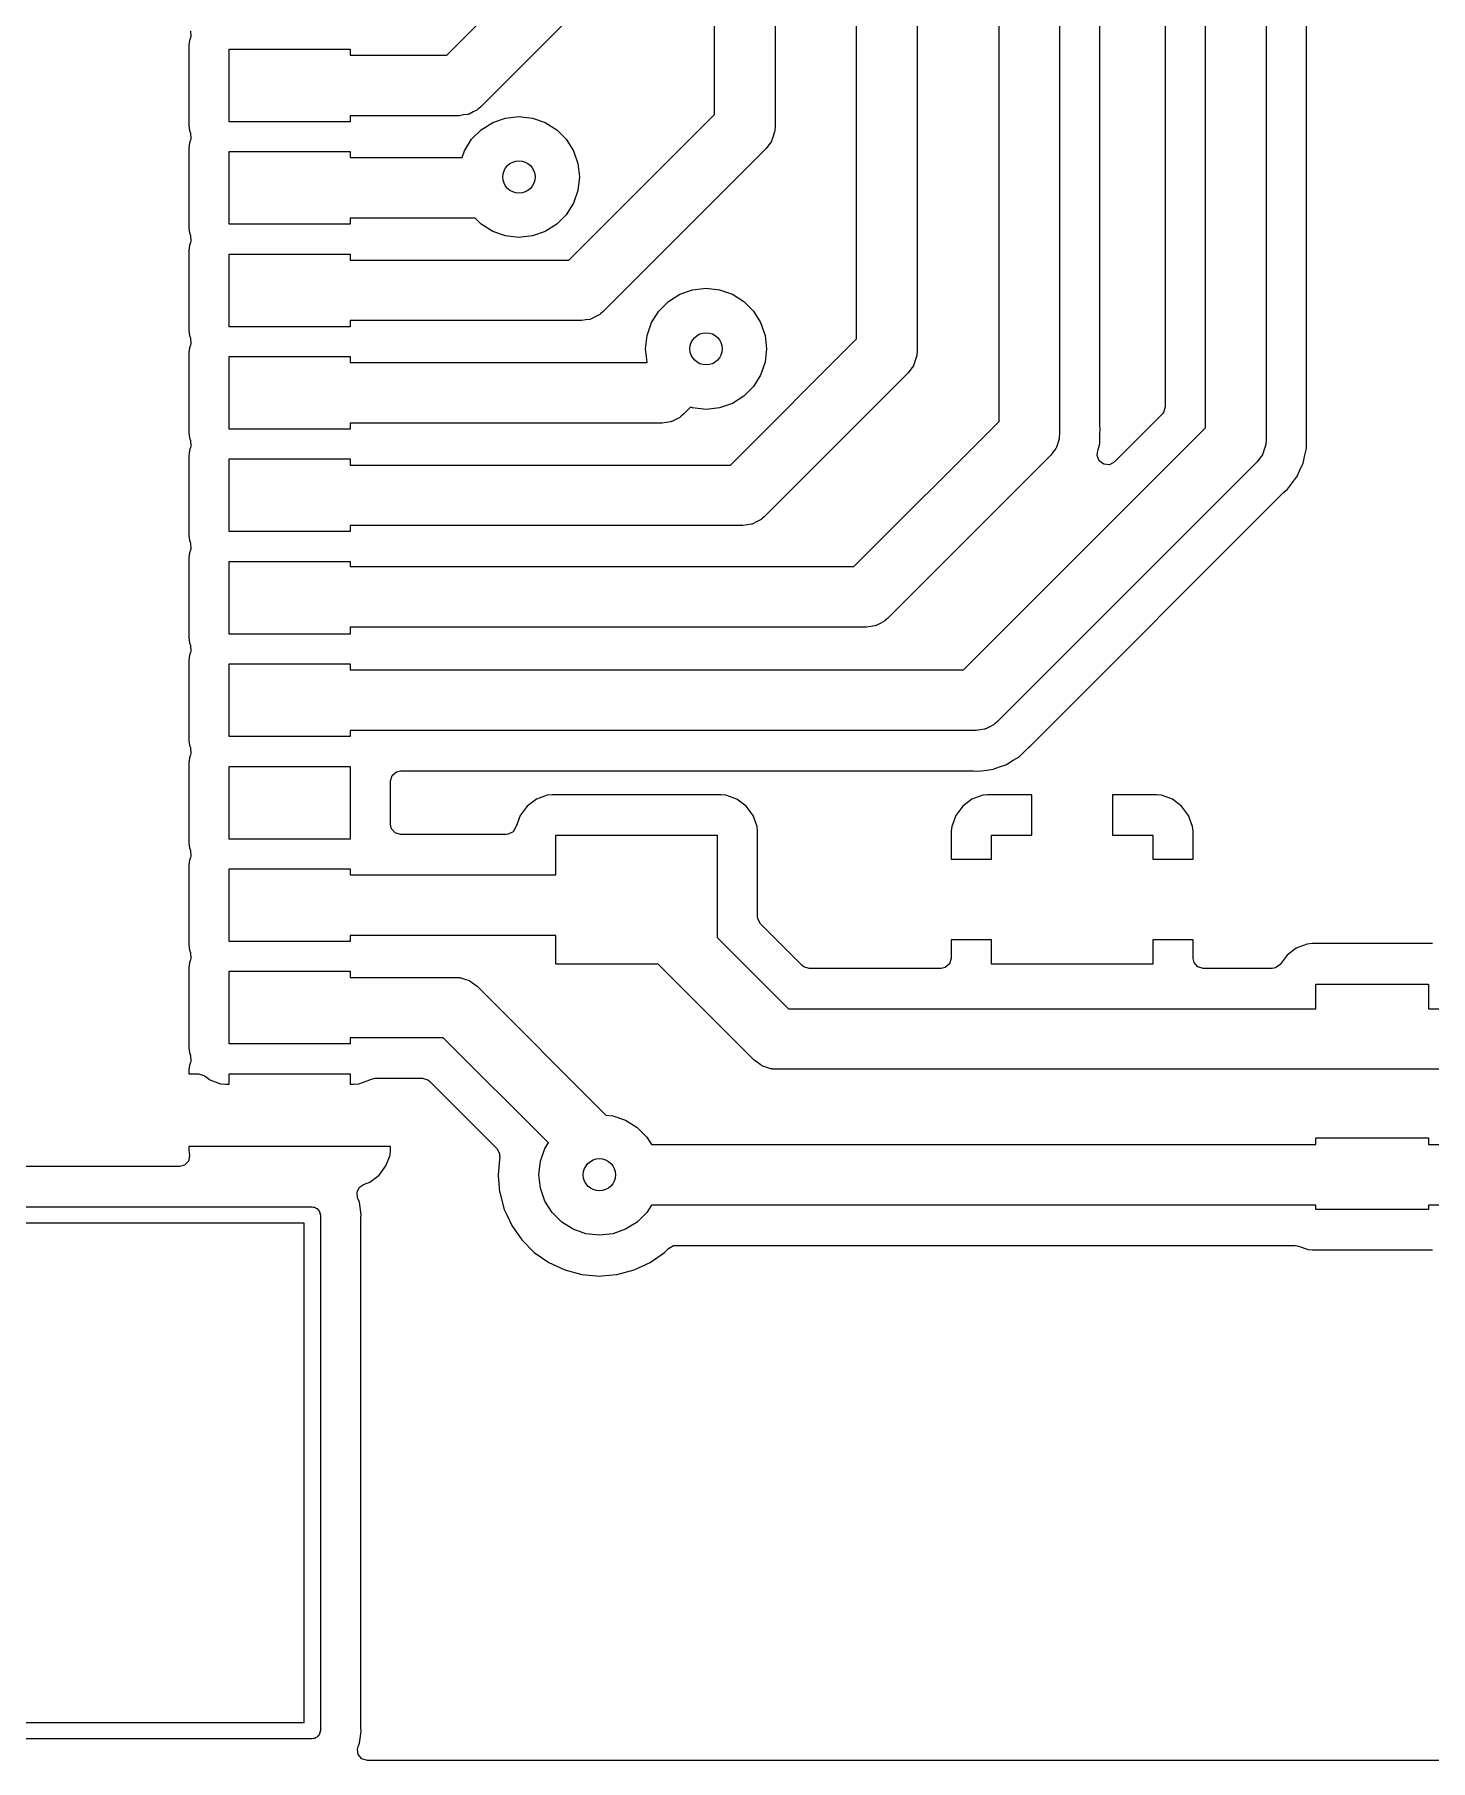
# Model space of a CAD drawing. Extents: x 4.71 to 7.86, y -5.32 to -1.9.
# Drawn here: x 6.508 to 7.19, y -5.316 to -4.473 of the extents above; entities that cross this region are included whole.
import ezdxf

# ---------------------------------------------------------------- set-up
doc = ezdxf.new("R2010")
doc.units = 0
doc.header["$MEASUREMENT"] = 0
doc.layers.add('BLACK', color=7, linetype='CONTINUOUS')

msp = doc.modelspace()

# ---------------------------------------------------------------- linework, layer by layer
at = {"layer": 'BLACK', "linetype": 'CONTINUOUS'}
for p, q in [((7.00874, -2.94349), (7.00874, -4.66829)), ((6.97922, -4.66217), (6.97922, -2.9496)), ((7.02845, -4.66455), (7.02845, -2.95258)), ((6.90965, -4.6219), (6.90965, -2.98042)), ((6.93917, -2.97431), (6.93917, -4.62802)), ((6.86988, -3.02903), (6.86988, -4.5185)), ((6.84035, -4.51239), (6.84035, -3.03515)), ((7.0603, -3.29959), (7.0603, -4.65514)), ((7.08, -4.66532), (7.08, -3.29585)), ((7.10953, -3.30196), (7.10953, -4.67144)), ((7.12923, -4.5175), (7.12923, -4.31725)), ((6.70967, -4.48347), (6.77657, -4.41657)), ((6.80178, -4.43312), (6.72623, -4.50867)), ((6.58452, -4.47153), (6.58472, -4.47427)), ((6.58391, -4.47734), (6.58377, -4.47863)), ((6.58377, -4.47863), (6.58377, -4.47863)), ((6.58377, -4.47863), (6.58377, -4.51783)), ((6.58402, -4.47628), (6.58391, -4.47734)), ((6.58452, -4.47494), (6.58402, -4.47628)), ((6.58402, -4.47628), (6.58402, -4.47628)), ((6.58472, -4.47427), (6.58452, -4.47494)), ((6.60347, -4.51595), (6.60347, -4.48052)), ((6.60347, -4.48052), (6.66253, -4.48052)), ((6.66253, -4.48052), (6.66253, -4.48347)), ((6.66253, -4.48347), (6.70967, -4.48347)), ((6.71579, -4.513), (6.66253, -4.513)), ((6.66253, -4.513), (6.66253, -4.51595)), ((6.71789, -4.51265), (6.71579, -4.513)), ((6.72, -4.51238), (6.71789, -4.51265)), ((6.72028, -4.51225), (6.72, -4.51238)), ((6.72058, -4.5122), (6.72028, -4.51225)), ((6.72246, -4.51118), (6.72058, -4.5122)), ((6.72437, -4.51025), (6.72246, -4.51118)), ((6.7247, -4.50997), (6.72437, -4.51025)), ((6.72486, -4.50988), (6.7247, -4.50997)), ((6.72506, -4.50966), (6.72486, -4.50988)), ((6.72623, -4.50867), (6.72506, -4.50966)), ((6.73207, -4.51631), (6.73831, -4.51413)), ((6.73831, -4.51413), (6.74488, -4.51339)), ((6.74488, -4.51339), (6.75145, -4.51413)), ((6.75145, -4.51413), (6.75769, -4.51631)), ((6.76927, -4.58347), (6.84035, -4.51239)), ((6.58377, -4.51783), (6.58377, -4.51783)), ((6.58377, -4.51783), (6.58402, -4.52018)), ((6.58402, -4.52018), (6.58452, -4.52153)), ((6.58452, -4.52153), (6.58472, -4.52427)), ((6.66253, -4.51595), (6.60347, -4.51595)), ((6.7218, -4.5245), (6.72647, -4.51983)), ((6.72647, -4.51983), (6.73207, -4.51631)), ((6.75769, -4.51631), (6.76329, -4.51983)), ((6.76329, -4.51983), (6.76797, -4.5245)), ((6.86968, -4.52093), (6.86899, -4.52295)), ((6.86972, -4.52051), (6.86968, -4.52093)), ((6.86977, -4.52033), (6.86972, -4.52051)), ((6.86988, -4.5185), (6.86976, -4.52002)), ((6.86976, -4.52002), (6.86977, -4.52033)), ((7.12923, -4.6677), (7.12923, -4.5175)), ((6.58402, -4.52628), (6.58377, -4.52863)), ((6.58377, -4.52863), (6.58377, -4.52863)), ((6.58377, -4.52863), (6.58377, -4.52863)), ((6.58377, -4.52863), (6.58377, -4.56783)), ((6.58452, -4.52494), (6.58402, -4.52628)), ((6.58472, -4.52427), (6.58452, -4.52494)), ((6.60347, -4.56595), (6.60347, -4.53052)), ((6.60347, -4.53052), (6.66253, -4.53052)), ((6.66253, -4.53052), (6.66253, -4.53347)), ((6.7171, -4.53347), (6.71828, -4.5301)), ((6.71828, -4.5301), (6.7218, -4.5245)), ((6.76797, -4.5245), (6.77149, -4.5301)), ((6.77149, -4.5301), (6.77367, -4.53634)), ((6.86556, -4.52894), (6.78583, -4.60867)), ((6.86679, -4.52721), (6.86556, -4.52894)), ((6.8681, -4.52553), (6.86679, -4.52721)), ((6.8682, -4.52524), (6.8681, -4.52553)), ((6.86838, -4.52499), (6.8682, -4.52524)), ((6.86899, -4.52295), (6.86838, -4.52499)), ((6.66253, -4.53347), (6.7171, -4.53347)), ((6.77367, -4.53634), (6.77441, -4.54291)), ((6.77441, -4.54291), (6.77367, -4.54948)), ((6.77149, -4.55572), (6.76797, -4.56132)), ((6.77367, -4.54948), (6.77149, -4.55572)), ((6.72347, -4.563), (6.66253, -4.563)), ((6.66253, -4.563), (6.66253, -4.56595)), ((6.72647, -4.566), (6.72347, -4.563)), ((6.76797, -4.56132), (6.76329, -4.566)), ((6.58377, -4.56783), (6.58377, -4.56783)), ((6.58377, -4.56783), (6.58402, -4.57018)), ((6.58402, -4.57018), (6.58452, -4.57153)), ((6.58452, -4.57153), (6.58472, -4.57427)), ((6.66253, -4.56595), (6.60347, -4.56595)), ((6.73207, -4.56952), (6.72647, -4.566)), ((6.73831, -4.5717), (6.73207, -4.56952)), ((6.74488, -4.57244), (6.73831, -4.5717)), ((6.75145, -4.5717), (6.74488, -4.57244)), ((6.75769, -4.56952), (6.75145, -4.5717)), ((6.76329, -4.566), (6.75769, -4.56952)), ((6.58402, -4.57628), (6.58377, -4.57863)), ((6.58377, -4.57863), (6.58377, -4.57863)), ((6.58377, -4.57863), (6.58377, -4.57863)), ((6.58377, -4.57863), (6.58377, -4.61783)), ((6.58452, -4.57494), (6.58402, -4.57628)), ((6.58472, -4.57427), (6.58452, -4.57494)), ((6.60347, -4.61595), (6.60347, -4.58052)), ((6.60347, -4.58052), (6.66253, -4.58052)), ((6.66253, -4.58052), (6.66253, -4.58347)), ((6.66253, -4.58347), (6.76927, -4.58347)), ((6.82341, -4.60017), (6.82965, -4.59798)), ((6.82965, -4.59798), (6.83622, -4.59724)), ((6.83622, -4.59724), (6.84279, -4.59798)), ((6.84279, -4.59798), (6.84903, -4.60017)), ((6.81313, -4.60836), (6.81781, -4.60369)), ((6.81781, -4.60369), (6.82341, -4.60017)), ((6.84903, -4.60017), (6.85463, -4.60369)), ((6.85463, -4.60369), (6.85931, -4.60836)), ((6.77539, -4.613), (6.66253, -4.613)), ((6.66253, -4.613), (6.66253, -4.61595)), ((6.77749, -4.61265), (6.77539, -4.613)), ((6.7796, -4.61238), (6.77749, -4.61265)), ((6.77988, -4.61225), (6.7796, -4.61238)), ((6.78018, -4.6122), (6.77988, -4.61225)), ((6.78206, -4.61118), (6.78018, -4.6122)), ((6.78397, -4.61025), (6.78206, -4.61118)), ((6.7843, -4.60997), (6.78397, -4.61025)), ((6.78446, -4.60988), (6.7843, -4.60997)), ((6.78466, -4.60966), (6.78446, -4.60988)), ((6.78583, -4.60867), (6.78466, -4.60966)), ((6.80743, -4.6202), (6.80962, -4.61396)), ((6.80962, -4.61396), (6.81313, -4.60836)), ((6.85931, -4.60836), (6.86282, -4.61396)), ((6.86282, -4.61396), (6.86501, -4.6202)), ((6.58377, -4.61783), (6.58377, -4.61783)), ((6.58377, -4.61783), (6.58402, -4.62018)), ((6.58402, -4.62018), (6.58452, -4.62153)), ((6.58452, -4.62153), (6.58472, -4.62427)), ((6.66253, -4.61595), (6.60347, -4.61595)), ((6.80669, -4.62677), (6.80743, -4.6202)), ((6.84808, -4.68347), (6.90965, -4.6219)), ((6.86501, -4.6202), (6.86575, -4.62677)), ((6.58402, -4.62628), (6.58377, -4.62863)), ((6.58377, -4.62863), (6.58377, -4.62863)), ((6.58377, -4.62863), (6.58377, -4.62863)), ((6.58377, -4.62863), (6.58377, -4.66783)), ((6.58452, -4.62494), (6.58402, -4.62628)), ((6.58402, -4.62628), (6.58402, -4.62628)), ((6.58472, -4.62427), (6.58452, -4.62494)), ((6.60347, -4.66595), (6.60347, -4.63052)), ((6.60347, -4.63052), (6.66253, -4.63052)), ((6.66253, -4.63052), (6.66253, -4.63347)), ((6.80743, -4.63334), (6.80669, -4.62677)), ((6.86575, -4.62677), (6.86501, -4.63334)), ((6.93897, -4.63045), (6.93828, -4.63246)), ((6.93901, -4.63002), (6.93897, -4.63045)), ((6.93906, -4.62984), (6.93901, -4.63002)), ((6.93917, -4.62802), (6.93905, -4.62954)), ((6.93905, -4.62954), (6.93906, -4.62984)), ((6.66253, -4.63347), (6.80748, -4.63347)), ((6.80748, -4.63347), (6.80743, -4.63334)), ((6.86282, -4.63958), (6.85931, -4.64518)), ((6.86501, -4.63334), (6.86282, -4.63958)), ((6.93485, -4.63846), (6.86463, -4.70867)), ((6.93609, -4.63672), (6.93485, -4.63846)), ((6.93739, -4.63504), (6.93609, -4.63672)), ((6.93749, -4.63475), (6.93739, -4.63504)), ((6.93767, -4.6345), (6.93749, -4.63475)), ((6.93828, -4.63246), (6.93767, -4.6345)), ((6.85931, -4.64518), (6.85463, -4.64986)), ((6.82866, -4.65521), (6.8252, -4.65867)), ((6.82965, -4.65556), (6.82866, -4.65521)), ((6.83622, -4.6563), (6.82965, -4.65556)), ((6.84279, -4.65556), (6.83622, -4.6563)), ((6.84903, -4.65338), (6.84279, -4.65556)), ((6.85463, -4.64986), (6.84903, -4.65338)), ((7.0603, -4.65514), (7.05952, -4.65778)), ((6.81476, -4.663), (6.66253, -4.663)), ((6.66253, -4.663), (6.66253, -4.66595)), ((6.81686, -4.66265), (6.81476, -4.663)), ((6.81897, -4.66238), (6.81686, -4.66265)), ((6.81925, -4.66225), (6.81897, -4.66238)), ((6.81955, -4.6622), (6.81925, -4.66225)), ((6.82143, -4.66118), (6.81955, -4.6622)), ((6.82334, -4.66025), (6.82143, -4.66118)), ((6.82367, -4.65997), (6.82334, -4.66025)), ((6.82383, -4.65988), (6.82367, -4.65997)), ((6.82403, -4.65966), (6.82383, -4.65988)), ((6.8252, -4.65867), (6.82403, -4.65966)), ((6.90834, -4.73305), (6.97922, -4.66217)), ((6.96186, -4.78347), (7.08, -4.66532)), ((7.02853, -4.66547), (7.02845, -4.66455)), ((7.02845, -4.66875), (7.02854, -4.66547)), ((7.02854, -4.66547), (7.02853, -4.66547)), ((7.05887, -4.65859), (7.03547, -4.68199)), ((7.05952, -4.65778), (7.05887, -4.65859)), ((6.58377, -4.66783), (6.58377, -4.66783)), ((6.58377, -4.66783), (6.58402, -4.67018)), ((6.58402, -4.67018), (6.58452, -4.67153)), ((6.58452, -4.67153), (6.58472, -4.67427)), ((6.66253, -4.66595), (6.60347, -4.66595)), ((7.00785, -4.67273), (7.00724, -4.67477)), ((7.00854, -4.67072), (7.00785, -4.67273)), ((7.00858, -4.67029), (7.00854, -4.67072)), ((7.00863, -4.67011), (7.00858, -4.67029)), ((7.00874, -4.66829), (7.00862, -4.66981)), ((7.00862, -4.66981), (7.00863, -4.67011)), ((7.0279, -4.6747), (7.02833, -4.67297)), ((7.02833, -4.67296), (7.02845, -4.67204)), ((7.02833, -4.67297), (7.02833, -4.67296)), ((7.02845, -4.67204), (7.02845, -4.66875)), ((7.02845, -4.67204), (7.02845, -4.67204)), ((7.10933, -4.67387), (7.10864, -4.67588)), ((7.10936, -4.67344), (7.10933, -4.67387)), ((7.10942, -4.67326), (7.10936, -4.67344)), ((7.10953, -4.67144), (7.1094, -4.67296)), ((7.1094, -4.67296), (7.10942, -4.67326)), ((7.12932, -4.66862), (7.12923, -4.6677)), ((7.12923, -4.6719), (7.12932, -4.66862)), ((7.12923, -4.67519), (7.12923, -4.6719)), ((7.12932, -4.66862), (7.12932, -4.66862)), ((6.58384, -4.67794), (6.58377, -4.67863)), ((6.58377, -4.67863), (6.58377, -4.67863)), ((6.58377, -4.67863), (6.58377, -4.71783)), ((6.58402, -4.67628), (6.58384, -4.67794)), ((6.58452, -4.67494), (6.58402, -4.67628)), ((6.58472, -4.67427), (6.58452, -4.67494)), ((6.60347, -4.71595), (6.60347, -4.68052)), ((6.60347, -4.68052), (6.66253, -4.68052)), ((6.66253, -4.68052), (6.66253, -4.68347)), ((7.00442, -4.67873), (6.92489, -4.75826)), ((7.10521, -4.68188), (6.97841, -4.80867)), ((7.00566, -4.677), (7.00442, -4.67873)), ((7.00696, -4.67532), (7.00566, -4.677)), ((7.00706, -4.67502), (7.00696, -4.67532)), ((7.00724, -4.67477), (7.00706, -4.67502)), ((7.02715, -4.67889), (7.02725, -4.67749)), ((7.02811, -4.68147), (7.02715, -4.67889)), ((7.02725, -4.67749), (7.02745, -4.67658)), ((7.02745, -4.67658), (7.02754, -4.67615)), ((7.02754, -4.67615), (7.0279, -4.6747)), ((7.03031, -4.68311), (7.02811, -4.68147)), ((7.03547, -4.68199), (7.03305, -4.68331)), ((7.10644, -4.68015), (7.10521, -4.68188)), ((7.10775, -4.67847), (7.10644, -4.68015)), ((7.10785, -4.67817), (7.10775, -4.67847)), ((7.10803, -4.67792), (7.10785, -4.67817)), ((7.10864, -4.67588), (7.10803, -4.67792)), ((7.12731, -4.68339), (7.12762, -4.68252)), ((7.12762, -4.68251), (7.12812, -4.68025)), ((7.12762, -4.68252), (7.12762, -4.68251)), ((7.12812, -4.68025), (7.12833, -4.6793)), ((7.12833, -4.6793), (7.1285, -4.67863)), ((7.1285, -4.67863), (7.12912, -4.67612)), ((7.12912, -4.67611), (7.12923, -4.67519)), ((7.12912, -4.67612), (7.12912, -4.67611)), ((7.12923, -4.67519), (7.12923, -4.67519)), ((6.66253, -4.68347), (6.84808, -4.68347)), ((7.03305, -4.68331), (7.03031, -4.68311)), ((7.12192, -4.69267), (7.12398, -4.69011)), ((7.12398, -4.69011), (7.12447, -4.68932)), ((7.12398, -4.69011), (7.12398, -4.69011)), ((7.12447, -4.68932), (7.12448, -4.68931)), ((7.12448, -4.68931), (7.12469, -4.68885)), ((7.12469, -4.68885), (7.12585, -4.68633)), ((7.12585, -4.68633), (7.12624, -4.68556)), ((7.12624, -4.68556), (7.12731, -4.68339)), ((7.12731, -4.68339), (7.12731, -4.68339)), ((6.99499, -4.81996), (7.11808, -4.69687)), ((7.11808, -4.69687), (7.11822, -4.69674)), ((7.11822, -4.69674), (7.11994, -4.69528)), ((7.11994, -4.69528), (7.12192, -4.69267)), ((6.66253, -4.71595), (6.60347, -4.71595)), ((6.85419, -4.713), (6.66253, -4.713)), ((6.66253, -4.713), (6.66253, -4.71595)), ((6.85629, -4.71265), (6.85419, -4.713)), ((6.85841, -4.71238), (6.85629, -4.71265)), ((6.85868, -4.71225), (6.85841, -4.71238)), ((6.85899, -4.7122), (6.85868, -4.71225)), ((6.86086, -4.71118), (6.85899, -4.7122)), ((6.86277, -4.71025), (6.86086, -4.71118)), ((6.8631, -4.70997), (6.86277, -4.71025)), ((6.86326, -4.70988), (6.8631, -4.70997)), ((6.86347, -4.70966), (6.86326, -4.70988)), ((6.86463, -4.70867), (6.86347, -4.70966)), ((6.58377, -4.71783), (6.58377, -4.71783)), ((6.58377, -4.71783), (6.58402, -4.72018)), ((6.58402, -4.72018), (6.58452, -4.72153)), ((6.58452, -4.72153), (6.58472, -4.72427)), ((6.58472, -4.72427), (6.58452, -4.72494)), ((6.58402, -4.72628), (6.58377, -4.72863)), ((6.58377, -4.72863), (6.58377, -4.72863)), ((6.58377, -4.72863), (6.58377, -4.72863)), ((6.58377, -4.72863), (6.58377, -4.76783)), ((6.58452, -4.72494), (6.58402, -4.72628)), ((6.60347, -4.76595), (6.60347, -4.73052)), ((6.60347, -4.73052), (6.66253, -4.73052)), ((6.66253, -4.73052), (6.66253, -4.73305)), ((6.66253, -4.73305), (6.90834, -4.73305)), ((6.92489, -4.75826), (6.92373, -4.75924)), ((6.66253, -4.76595), (6.60347, -4.76595)), ((6.91445, -4.76258), (6.66253, -4.76258)), ((6.66253, -4.76258), (6.66253, -4.76595)), ((6.91655, -4.76223), (6.91445, -4.76258)), ((6.91866, -4.76197), (6.91655, -4.76223)), ((6.91894, -4.76183), (6.91866, -4.76197)), ((6.91925, -4.76178), (6.91894, -4.76183)), ((6.92112, -4.76077), (6.91925, -4.76178)), ((6.92303, -4.75983), (6.92112, -4.76077)), ((6.92336, -4.75955), (6.92303, -4.75983)), ((6.92352, -4.75947), (6.92336, -4.75955)), ((6.92373, -4.75924), (6.92352, -4.75947)), ((6.58377, -4.76783), (6.58377, -4.76783)), ((6.58377, -4.76783), (6.58402, -4.77018)), ((6.58402, -4.77018), (6.58452, -4.77153)), ((6.58452, -4.77494), (6.58402, -4.77628)), ((6.58452, -4.77153), (6.58472, -4.77427)), ((6.58472, -4.77427), (6.58452, -4.77494)), ((6.58402, -4.77628), (6.58377, -4.77863)), ((6.58377, -4.77863), (6.58377, -4.77863)), ((6.58377, -4.77863), (6.58377, -4.77863)), ((6.58377, -4.77863), (6.58377, -4.81783)), ((6.58402, -4.77628), (6.58402, -4.77628)), ((6.60347, -4.81595), (6.60347, -4.78052)), ((6.60347, -4.78052), (6.66253, -4.78052)), ((6.66253, -4.78052), (6.66253, -4.78347)), ((6.66253, -4.78347), (6.96186, -4.78347)), ((6.97841, -4.80867), (6.97725, -4.80966)), ((6.66253, -4.81595), (6.60347, -4.81595)), ((6.96797, -4.813), (6.66253, -4.813)), ((6.66253, -4.813), (6.66253, -4.81595)), ((6.97007, -4.81265), (6.96797, -4.813)), ((6.97218, -4.81238), (6.97007, -4.81265)), ((6.97246, -4.81225), (6.97218, -4.81238)), ((6.97277, -4.8122), (6.97246, -4.81225)), ((6.97464, -4.81118), (6.97277, -4.8122)), ((6.97655, -4.81025), (6.97464, -4.81118)), ((6.97688, -4.80997), (6.97655, -4.81025)), ((6.97704, -4.80988), (6.97688, -4.80997)), ((6.97725, -4.80966), (6.97704, -4.80988)), ((6.58377, -4.81783), (6.58377, -4.81783)), ((6.58377, -4.81783), (6.58402, -4.82018)), ((6.58402, -4.82018), (6.58452, -4.82153)), ((6.58452, -4.82494), (6.58402, -4.82628)), ((6.58452, -4.82153), (6.58472, -4.82427)), ((6.58472, -4.82427), (6.58452, -4.82494)), ((6.98614, -4.82753), (6.98895, -4.82583)), ((6.98895, -4.82583), (6.98896, -4.82583)), ((6.98896, -4.82583), (6.98969, -4.82526)), ((6.98969, -4.82526), (6.99085, -4.8241)), ((6.98969, -4.82526), (6.98969, -4.82526)), ((6.98969, -4.82526), (6.98969, -4.82526)), ((6.99085, -4.8241), (6.99202, -4.82294)), ((6.99202, -4.82294), (6.9935, -4.82153)), ((6.9935, -4.82153), (6.9944, -4.82068)), ((6.9944, -4.82067), (6.99499, -4.81996)), ((6.9944, -4.82068), (6.9944, -4.82067)), ((6.58386, -4.82779), (6.58377, -4.82863)), ((6.58377, -4.82863), (6.58377, -4.82863)), ((6.58377, -4.82863), (6.58377, -4.86783)), ((6.58402, -4.82628), (6.58386, -4.82779)), ((6.60347, -4.86595), (6.60347, -4.83052)), ((6.60347, -4.83052), (6.66253, -4.83052)), ((6.66253, -4.83052), (6.66253, -4.86595)), ((6.68301, -4.83494), (6.68509, -4.83314)), ((6.68509, -4.83314), (6.68712, -4.8327)), ((6.68712, -4.8327), (6.96647, -4.8327)), ((6.96647, -4.8327), (6.96667, -4.83271)), ((6.96667, -4.83271), (6.96891, -4.83289)), ((6.96891, -4.83289), (6.97216, -4.83245)), ((6.96891, -4.83289), (6.96891, -4.83289)), ((6.96891, -4.83289), (6.96891, -4.83289)), ((6.97216, -4.83245), (6.97543, -4.83209)), ((6.97543, -4.83209), (6.97633, -4.83188)), ((6.97543, -4.83209), (6.97543, -4.83209)), ((6.97633, -4.83188), (6.97634, -4.83188)), ((6.97634, -4.83188), (6.97942, -4.83075)), ((6.97942, -4.83075), (6.98253, -4.8297)), ((6.98253, -4.8297), (6.98254, -4.8297)), ((6.98254, -4.8297), (6.98337, -4.8293)), ((6.98337, -4.8293), (6.98338, -4.82929)), ((6.98338, -4.82929), (6.98614, -4.82753)), ((6.68223, -4.83758), (6.68301, -4.83494)), ((6.68223, -4.85888), (6.68223, -4.83758)), ((6.74885, -4.84997), (6.74545, -4.85451)), ((6.75338, -4.84658), (6.74885, -4.84997)), ((6.74885, -4.84997), (6.74885, -4.84997)), ((6.75869, -4.8446), (6.75338, -4.84658)), ((6.75338, -4.84658), (6.75338, -4.84658)), ((6.76104, -4.84434), (6.75869, -4.8446)), ((6.84355, -4.84434), (6.76104, -4.84434)), ((6.76104, -4.84434), (6.76104, -4.84434)), ((6.84589, -4.8446), (6.84355, -4.84434)), ((6.84355, -4.84434), (6.84355, -4.84434)), ((6.84355, -4.84434), (6.84355, -4.84434)), ((6.84355, -4.84434), (6.84355, -4.84434)), ((6.8512, -4.84658), (6.84589, -4.8446)), ((6.84589, -4.8446), (6.84589, -4.8446)), ((6.85574, -4.84997), (6.8512, -4.84658)), ((6.8512, -4.84658), (6.8512, -4.84658)), ((6.85913, -4.85451), (6.85574, -4.84997)), ((6.85574, -4.84997), (6.85574, -4.84997)), ((6.96146, -4.84999), (6.95807, -4.85452)), ((6.96599, -4.84659), (6.96146, -4.84999)), ((6.96146, -4.84999), (6.96146, -4.84999)), ((6.97129, -4.84462), (6.96599, -4.84659)), ((6.96599, -4.84659), (6.96599, -4.84659)), ((6.97364, -4.84436), (6.97129, -4.84462)), ((6.97129, -4.84462), (6.97129, -4.84462)), ((6.99521, -4.84436), (6.97364, -4.84436)), ((6.99521, -4.86405), (6.99521, -4.84436)), ((7.05614, -4.84436), (7.03458, -4.84436)), ((7.03458, -4.84436), (7.03458, -4.86405)), ((7.05849, -4.84462), (7.05614, -4.84436)), ((7.06379, -4.84659), (7.05849, -4.84462)), ((7.05849, -4.84462), (7.05849, -4.84462)), ((7.06832, -4.84999), (7.06379, -4.84659)), ((7.06379, -4.84659), (7.06379, -4.84659)), ((7.07172, -4.85452), (7.06832, -4.84999)), ((7.06832, -4.84999), (7.06832, -4.84999)), ((6.68267, -4.86091), (6.68223, -4.85888)), ((6.74545, -4.85451), (6.74347, -4.85982)), ((6.74545, -4.85451), (6.74545, -4.85451)), ((6.86111, -4.85982), (6.85913, -4.85451)), ((6.85913, -4.85451), (6.85913, -4.85451)), ((6.95807, -4.85452), (6.95609, -4.85982)), ((6.95807, -4.85452), (6.95807, -4.85452)), ((7.07369, -4.85982), (7.07172, -4.85452)), ((7.07172, -4.85452), (7.07172, -4.85452)), ((6.58377, -4.86783), (6.58377, -4.86783)), ((6.58377, -4.86783), (6.58402, -4.87018)), ((6.66253, -4.86595), (6.60347, -4.86595)), ((6.68448, -4.86299), (6.68267, -4.86091)), ((6.68712, -4.86376), (6.68448, -4.86299)), ((6.73867, -4.86376), (6.68712, -4.86376)), ((6.73963, -4.86367), (6.73867, -4.86376)), ((6.74206, -4.8624), (6.73963, -4.86367)), ((6.74343, -4.86001), (6.74206, -4.8624)), ((6.74347, -4.85982), (6.74343, -4.86001)), ((6.76292, -4.88347), (6.76292, -4.86405)), ((6.76292, -4.86405), (6.84166, -4.86405)), ((6.84166, -4.86405), (6.84166, -4.91404)), ((6.86137, -4.86216), (6.86111, -4.85982)), ((6.86137, -4.86217), (6.86137, -4.86216)), ((6.86137, -4.87586), (6.86137, -4.86217)), ((6.95609, -4.85982), (6.95584, -4.86217)), ((6.95584, -4.86217), (6.95584, -4.87586)), ((6.95609, -4.85982), (6.95609, -4.85982)), ((6.97552, -4.87586), (6.97552, -4.86405)), ((6.97552, -4.86405), (6.99521, -4.86405)), ((7.03458, -4.86405), (7.05426, -4.86405)), ((7.05426, -4.86405), (7.05426, -4.87586)), ((7.07395, -4.86217), (7.07369, -4.85982)), ((7.07369, -4.85982), (7.07369, -4.85982)), ((7.07395, -4.87586), (7.07395, -4.86217)), ((7.07395, -4.86217), (7.07395, -4.86217)), ((6.58402, -4.87628), (6.58377, -4.87863)), ((6.58402, -4.87018), (6.58452, -4.87153)), ((6.58452, -4.87494), (6.58402, -4.87628)), ((6.58402, -4.87628), (6.58402, -4.87628)), ((6.58452, -4.87153), (6.58472, -4.87427)), ((6.58472, -4.87427), (6.58452, -4.87494)), ((6.86137, -4.90385), (6.86137, -4.87586)), ((6.95584, -4.87586), (6.97552, -4.87586)), ((7.05426, -4.87586), (7.07395, -4.87586)), ((6.58377, -4.87863), (6.58377, -4.87863)), ((6.58377, -4.87863), (6.58377, -4.87863)), ((6.58377, -4.87863), (6.58377, -4.91783)), ((6.60347, -4.91595), (6.60347, -4.88052)), ((6.60347, -4.88052), (6.66253, -4.88052)), ((6.66253, -4.88052), (6.66253, -4.88347)), ((6.66253, -4.88347), (6.76292, -4.88347)), ((6.86148, -4.90489), (6.86137, -4.90385)), ((6.8628, -4.9073), (6.86148, -4.90489)), ((6.88316, -4.92767), (6.8628, -4.9073)), ((6.58377, -4.91783), (6.58377, -4.91783)), ((6.58377, -4.91783), (6.58402, -4.92018)), ((6.66253, -4.91595), (6.60347, -4.91595)), ((6.76292, -4.913), (6.66253, -4.913)), ((6.66253, -4.913), (6.66253, -4.91595)), ((6.76292, -4.92704), (6.76292, -4.913)), ((6.84166, -4.91404), (6.87643, -4.9488)), ((6.97552, -4.91523), (6.95584, -4.91523)), ((6.95584, -4.91523), (6.95584, -4.92421)), ((6.97552, -4.92704), (6.97552, -4.91523)), ((7.07395, -4.91523), (7.05426, -4.91523)), ((7.05426, -4.91523), (7.05426, -4.92704)), ((7.07395, -4.92421), (7.07395, -4.91523)), ((7.12962, -4.91725), (7.12431, -4.91923)), ((7.13196, -4.917), (7.12962, -4.91725)), ((7.19073, -4.917), (7.13196, -4.917)), ((7.13196, -4.917), (7.13196, -4.917)), ((6.58402, -4.92628), (6.58386, -4.92779)), ((6.58402, -4.92018), (6.58452, -4.92153)), ((6.58452, -4.92494), (6.58402, -4.92628)), ((6.58452, -4.92153), (6.58472, -4.92427)), ((6.58472, -4.92427), (6.58452, -4.92494)), ((6.95506, -4.92685), (6.95298, -4.92865)), ((6.95584, -4.92421), (6.95506, -4.92685)), ((7.07439, -4.92624), (7.07395, -4.92421)), ((7.07619, -4.92832), (7.07439, -4.92624)), ((7.11977, -4.92263), (7.1164, -4.92714)), ((7.12431, -4.91923), (7.11977, -4.92263)), ((7.11977, -4.92263), (7.11977, -4.92263)), ((7.11977, -4.92263), (7.11977, -4.92263)), ((7.12431, -4.91923), (7.12431, -4.91923)), ((6.58386, -4.92779), (6.58377, -4.92863)), ((6.58377, -4.92863), (6.58377, -4.92863)), ((6.58377, -4.92863), (6.58377, -4.96783)), ((6.60347, -4.96595), (6.60347, -4.93052)), ((6.60347, -4.93052), (6.66253, -4.93052)), ((6.66253, -4.93052), (6.66253, -4.93347)), ((6.66253, -4.93347), (6.71408, -4.93347)), ((6.71408, -4.93347), (6.7156, -4.93359)), ((6.7156, -4.93359), (6.71591, -4.93358)), ((6.71591, -4.93358), (6.71608, -4.93363)), ((6.71608, -4.93363), (6.71651, -4.93367)), ((6.71651, -4.93367), (6.71852, -4.93436)), ((6.71852, -4.93436), (6.72056, -4.93497)), ((6.72056, -4.93497), (6.72082, -4.93515)), ((6.72082, -4.93515), (6.72111, -4.93525)), ((6.72111, -4.93525), (6.72279, -4.93656)), ((6.81291, -4.92704), (6.76292, -4.92704)), ((6.85987, -4.974), (6.81291, -4.92704)), ((6.88397, -4.92832), (6.88316, -4.92767)), ((6.88661, -4.9291), (6.88397, -4.92832)), ((6.95095, -4.9291), (6.88661, -4.9291)), ((6.95298, -4.92865), (6.95095, -4.9291)), ((7.05426, -4.92704), (6.97552, -4.92704)), ((7.07883, -4.9291), (7.07619, -4.92832)), ((7.11249, -4.9291), (7.07883, -4.9291)), ((7.11419, -4.92879), (7.11249, -4.9291)), ((7.1164, -4.92714), (7.11419, -4.92879)), ((6.72279, -4.93656), (6.72452, -4.93779)), ((6.72452, -4.93779), (6.78736, -5.00063)), ((7.13385, -4.9488), (7.13385, -4.93671)), ((7.13385, -4.93671), (7.18885, -4.93671)), ((7.18885, -4.93671), (7.18885, -4.9488)), ((6.87643, -4.9488), (7.13385, -4.9488)), ((7.18885, -4.9488), (7.27432, -4.9488)), ((6.58377, -4.96783), (6.58377, -4.96783)), ((6.58377, -4.96783), (6.58402, -4.97018)), ((6.66253, -4.96595), (6.60347, -4.96595)), ((6.70797, -4.963), (6.66253, -4.963)), ((6.66253, -4.963), (6.66253, -4.96595)), ((6.75924, -5.01427), (6.70797, -4.963)), ((6.58404, -4.97629), (6.58379, -4.97863)), ((6.58402, -4.97018), (6.58453, -4.97155)), ((6.58453, -4.97497), (6.58404, -4.97629)), ((6.58404, -4.97629), (6.58404, -4.97629)), ((6.58453, -4.97155), (6.58473, -4.9743)), ((6.58473, -4.9743), (6.58453, -4.97497)), ((6.8616, -4.97524), (6.85987, -4.974)), ((6.86328, -4.97655), (6.8616, -4.97524)), ((6.86358, -4.97665), (6.86328, -4.97655)), ((6.86383, -4.97683), (6.86358, -4.97665)), ((6.86587, -4.97744), (6.86383, -4.97683)), ((6.86788, -4.97813), (6.86587, -4.97744)), ((6.58379, -4.97863), (6.58379, -4.98052)), ((6.58379, -4.98052), (6.58843, -4.98052)), ((6.58843, -4.98052), (6.59107, -4.98129)), ((6.59107, -4.98129), (6.59135, -4.98149)), ((6.59135, -4.98149), (6.59234, -4.98223)), ((6.59234, -4.98223), (6.59385, -4.98336)), ((6.59385, -4.98336), (6.59393, -4.98342)), ((6.59393, -4.98342), (6.59393, -4.98342)), ((6.59393, -4.98342), (6.59924, -4.9854)), ((6.59924, -4.9854), (6.59924, -4.9854)), ((6.59924, -4.9854), (6.59951, -4.98543)), ((6.59951, -4.98543), (6.60159, -4.98565)), ((6.60159, -4.98565), (6.60347, -4.98565)), ((6.60347, -4.98565), (6.60347, -4.98052)), ((6.60347, -4.98052), (6.66253, -4.98052)), ((6.66253, -4.98052), (6.66253, -4.98565)), ((6.66253, -4.98565), (6.66441, -4.98565)), ((6.66441, -4.98565), (6.66676, -4.9854)), ((6.66676, -4.9854), (6.67207, -4.98342)), ((6.67207, -4.98342), (6.67229, -4.9833)), ((6.67207, -4.98342), (6.67207, -4.98342)), ((6.67229, -4.9833), (6.67463, -4.9827)), ((6.67463, -4.9827), (6.69778, -4.9827)), ((6.69778, -4.9827), (6.70042, -4.98348)), ((6.70042, -4.98348), (6.70123, -4.98413)), ((6.70123, -4.98413), (6.7341, -5.017)), ((6.86831, -4.97816), (6.86788, -4.97813)), ((6.86848, -4.97821), (6.86831, -4.97816)), ((6.86879, -4.9782), (6.86848, -4.97821)), ((6.87031, -4.97833), (6.86879, -4.9782)), ((7.28187, -4.97833), (6.87031, -4.97833)), ((6.78736, -5.00063), (6.79071, -5.00101)), ((6.79071, -5.00101), (6.79695, -5.00319)), ((6.79695, -5.00319), (6.80255, -5.00671)), ((6.80255, -5.00671), (6.80722, -5.01139)), ((6.68221, -5.01595), (6.58379, -5.01595)), ((6.58379, -5.01595), (6.58379, -5.01783)), ((6.58379, -5.01783), (6.58406, -5.02037)), ((6.68196, -5.02018), (6.68221, -5.01783)), ((6.68221, -5.01783), (6.68221, -5.01595)), ((6.68221, -5.01783), (6.68221, -5.01783)), ((6.7341, -5.017), (6.73542, -5.01941)), ((6.73542, -5.01941), (6.73545, -5.021)), ((6.75535, -5.02323), (6.75753, -5.01699)), ((6.75753, -5.01699), (6.75924, -5.01427)), ((6.80722, -5.01139), (6.80951, -5.01503)), ((6.80951, -5.01503), (7.13385, -5.01503)), ((7.13385, -5.01503), (7.13385, -5.01171)), ((7.13385, -5.01171), (7.18885, -5.01171)), ((7.18885, -5.01171), (7.18885, -5.01503)), ((7.18885, -5.01503), (7.38384, -5.01503)), ((6.57921, -5.02577), (5.99782, -5.02577)), ((6.5817, -5.02509), (6.57921, -5.02577)), ((6.58357, -5.02308), (6.5817, -5.02509)), ((6.58406, -5.02037), (6.58357, -5.02308)), ((6.67659, -5.03001), (6.67998, -5.02548)), ((6.67998, -5.02548), (6.68196, -5.02018)), ((6.67998, -5.02548), (6.67998, -5.02548)), ((6.68196, -5.02018), (6.68196, -5.02018)), ((6.73537, -5.02235), (6.73472, -5.0298)), ((6.73547, -5.02122), (6.73537, -5.02235)), ((6.73545, -5.021), (6.73549, -5.021)), ((6.73549, -5.021), (6.73547, -5.02122)), ((6.73547, -5.02122), (6.73547, -5.02122)), ((6.75461, -5.0298), (6.75535, -5.02323)), ((6.66584, -5.03828), (6.66707, -5.03582)), ((6.66707, -5.03582), (6.66894, -5.03457)), ((6.66894, -5.03457), (6.67206, -5.0334)), ((6.67206, -5.0334), (6.67659, -5.03001)), ((6.67206, -5.0334), (6.67206, -5.0334)), ((6.67659, -5.03001), (6.67659, -5.03001)), ((6.73472, -5.0298), (6.73472, -5.0298)), ((6.73472, -5.0298), (6.73474, -5.03013)), ((6.73474, -5.03013), (6.73546, -5.03828)), ((6.75535, -5.03637), (6.75461, -5.0298)), ((6.75753, -5.04261), (6.75535, -5.03637)), ((6.66613, -5.04101), (6.66584, -5.03828)), ((6.66706, -5.04324), (6.66613, -5.04101)), ((6.66787, -5.04941), (6.66706, -5.04324)), ((6.66706, -5.04324), (6.66706, -5.04324)), ((6.73546, -5.03828), (6.73547, -5.03838)), ((6.73547, -5.03838), (6.73547, -5.03838)), ((6.73547, -5.03838), (6.7377, -5.0467)), ((6.76105, -5.04821), (6.75753, -5.04261)), ((6.80951, -5.04456), (6.80722, -5.04821)), ((7.13385, -5.04456), (6.80951, -5.04456)), ((7.13385, -5.04671), (7.13385, -5.04456)), ((7.38995, -5.04456), (7.18885, -5.04456)), ((7.18885, -5.04456), (7.18885, -5.04671)), ((5.93497, -5.04548), (6.64402, -5.04548)), ((6.64402, -5.04548), (6.64462, -5.04567)), ((6.64462, -5.04567), (6.64524, -5.04567)), ((6.64524, -5.04567), (6.64575, -5.04604)), ((6.64575, -5.04604), (6.64634, -5.04623)), ((6.64634, -5.04623), (6.64671, -5.04673)), ((6.64671, -5.04673), (6.64721, -5.0471)), ((6.64721, -5.0471), (6.6474, -5.04769)), ((6.6474, -5.04769), (6.64777, -5.0482)), ((6.64777, -5.0482), (6.64777, -5.04882)), ((6.64777, -5.04882), (6.64796, -5.04941)), ((6.64796, -5.04941), (6.64796, -5.30106)), ((6.66767, -5.05112), (6.66769, -5.0508)), ((6.66767, -5.17065), (6.66767, -5.05112)), ((6.66769, -5.0508), (6.66787, -5.04941)), ((6.66787, -5.04941), (6.66787, -5.04941)), ((6.7377, -5.0467), (6.7377, -5.0467)), ((6.7377, -5.0467), (6.7377, -5.0467)), ((6.7377, -5.0467), (6.73896, -5.04941)), ((6.73896, -5.04941), (6.74134, -5.05451)), ((6.76573, -5.05288), (6.76105, -5.04821)), ((6.77133, -5.0564), (6.76573, -5.05288)), ((6.80255, -5.05288), (6.79695, -5.0564)), ((6.80722, -5.04821), (6.80255, -5.05288)), ((7.18885, -5.04671), (7.13385, -5.04671)), ((6.64009, -5.05335), (5.93891, -5.05335)), ((6.64009, -5.29712), (6.64009, -5.05335)), ((6.74134, -5.05451), (6.74134, -5.05451)), ((6.74134, -5.05451), (6.74628, -5.06156)), ((6.74628, -5.06156), (6.75237, -5.06766)), ((6.77757, -5.05858), (6.77133, -5.0564)), ((6.78414, -5.05933), (6.77757, -5.05858)), ((6.79071, -5.05858), (6.78414, -5.05933)), ((6.79695, -5.0564), (6.79071, -5.05858)), ((6.75237, -5.06766), (6.75943, -5.0726)), ((6.80885, -5.0726), (6.8159, -5.06766)), ((6.8159, -5.06766), (6.81786, -5.0657)), ((6.81786, -5.0657), (6.82028, -5.06438)), ((6.82028, -5.06438), (6.82132, -5.06427)), ((6.82132, -5.06427), (7.12366, -5.06427)), ((7.12366, -5.06427), (7.12536, -5.06457)), ((7.12536, -5.06457), (7.12962, -5.06616)), ((7.12962, -5.06616), (7.12962, -5.06616)), ((7.12962, -5.06616), (7.12989, -5.06619)), ((7.12989, -5.06619), (7.13196, -5.06641)), ((7.13196, -5.06641), (7.19073, -5.06641)), ((6.75943, -5.0726), (6.76723, -5.07624)), ((6.76723, -5.07624), (6.77555, -5.07847)), ((6.77555, -5.07847), (6.78276, -5.0791)), ((6.78525, -5.07912), (6.79272, -5.07847)), ((6.79272, -5.07847), (6.80104, -5.07624)), ((6.80104, -5.07624), (6.80885, -5.0726)), ((6.78276, -5.0791), (6.78414, -5.07922)), ((6.78414, -5.07922), (6.78525, -5.07912)), ((6.78414, -5.07922), (6.78414, -5.07922)), ((6.78414, -5.07922), (6.78414, -5.07922)), ((6.66767, -5.29935), (6.66767, -5.17065)), ((5.93891, -5.29712), (6.64009, -5.29712)), ((6.64402, -5.30499), (5.93497, -5.30499)), ((6.64462, -5.3048), (6.64402, -5.30499)), ((6.64524, -5.3048), (6.64462, -5.3048)), ((6.64575, -5.30444), (6.64524, -5.3048)), ((6.64634, -5.30424), (6.64575, -5.30444)), ((6.64671, -5.30374), (6.64634, -5.30424)), ((6.64721, -5.30337), (6.64671, -5.30374)), ((6.6474, -5.30278), (6.64721, -5.30337)), ((6.64777, -5.30227), (6.6474, -5.30278)), ((6.64796, -5.30106), (6.64777, -5.30165)), ((6.64777, -5.30165), (6.64777, -5.30227)), ((6.66706, -5.30723), (6.66767, -5.30261)), ((6.66769, -5.29967), (6.66767, -5.29935)), ((6.66767, -5.30261), (6.66787, -5.30106)), ((6.66787, -5.30106), (6.66769, -5.29967)), ((6.66606, -5.31003), (6.66638, -5.30885)), ((6.66645, -5.31275), (6.66606, -5.31003)), ((6.66638, -5.30885), (6.66655, -5.30845)), ((6.66826, -5.31483), (6.66645, -5.31275)), ((6.66655, -5.30845), (6.66706, -5.30723)), ((6.67089, -5.3156), (6.66826, -5.31483)), ((7.85724, -5.3156), (6.67089, -5.3156))]:
    msp.add_line(p, q, dxfattribs=at)
at = {"layer": 'BLACK'}
for centre in [(6.74488, -4.54291), (6.83622, -4.62677), (6.78414, -5.0298)]:
    msp.add_circle(centre, 0.00787, dxfattribs=at)

doc.saveas('drawing.dxf')
